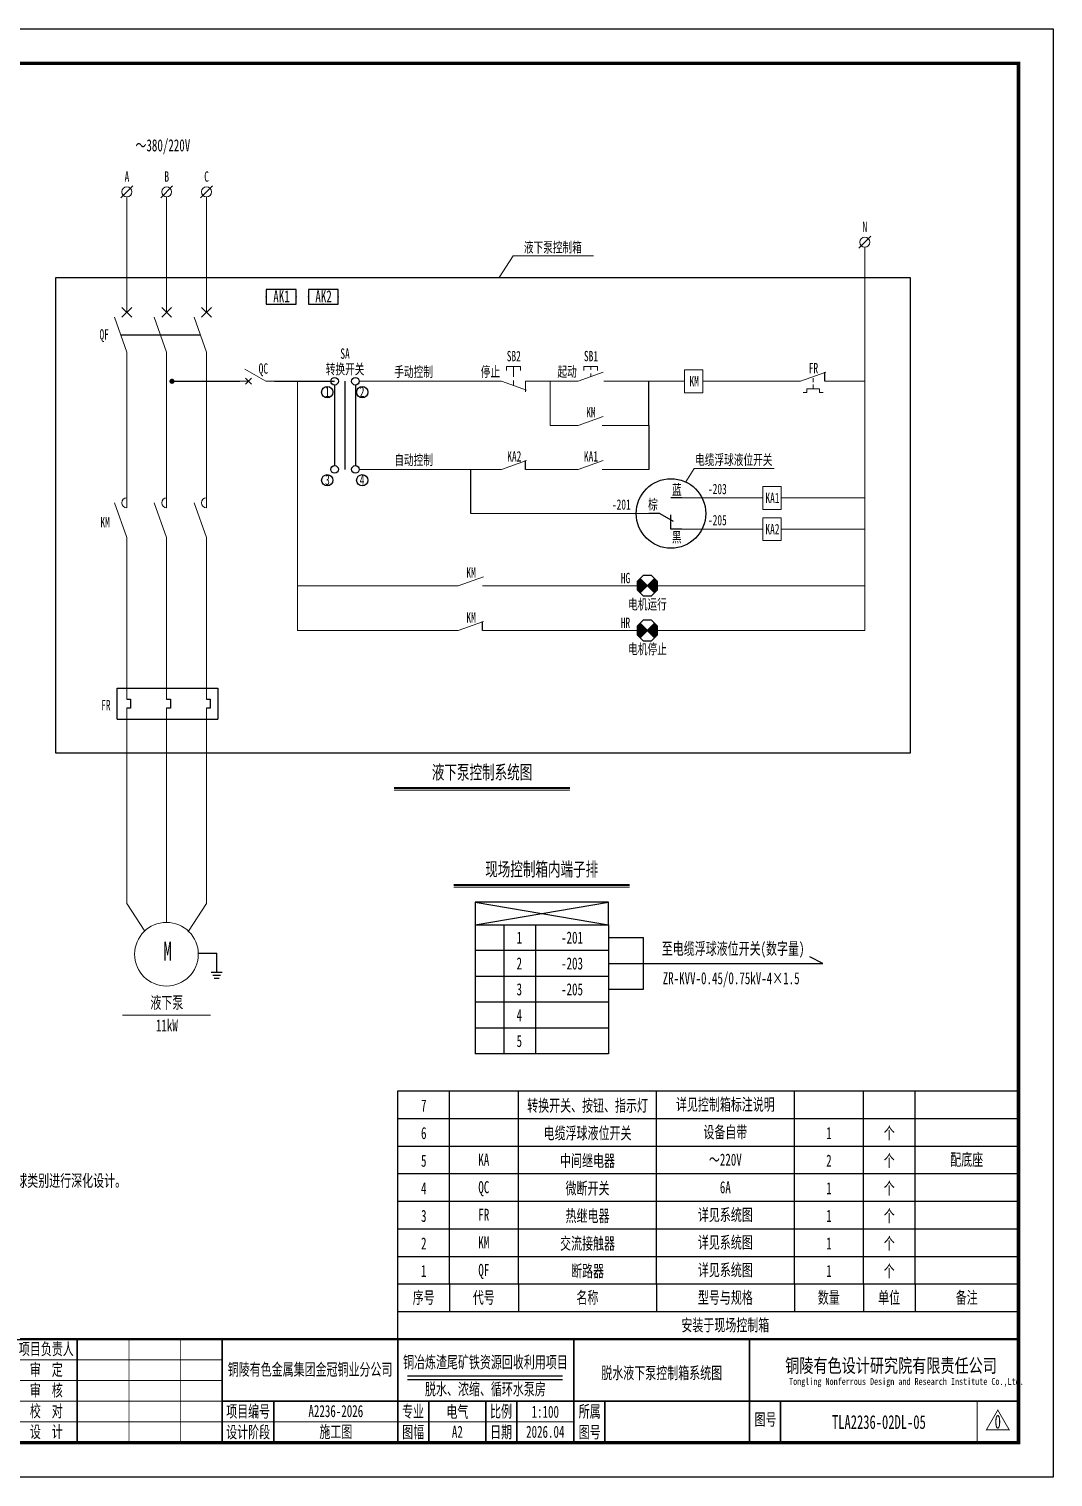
# Model space of a CAD drawing. Header units: millimetres. Extents: x 401220 to 2750366, y -101310 to 943175.
# Drawn here: x 1205271 to 1234971, y 10326 to 52326 of the extents above; entities that cross this region are included whole.
import ezdxf
from ezdxf.enums import TextEntityAlignment as Align

# ---------------------------------------------------------------- set-up
doc = ezdxf.new("R2010")
doc.units = ezdxf.units.MM
for name, pattern in [('DASHED', [0.75, 0.5, -0.25]), ('常规', [20, 10, 0, 10]), ('接地线', [1460, 500, 500, -200, 60, -200])]:
    doc.linetypes.add(name, pattern=pattern)
for name, color, linetype, lineweight in [('01', 7, 'Continuous', 50), ('1轮廓实线层', 7, 'Continuous', 18), ('_0', 7, 'Continuous', 25), ('CAXA0层', 7, 'Continuous', 25), ('SW', 8, 'Continuous', 20)]:
    doc.layers.add(name, color=color, linetype=linetype, lineweight=lineweight)
for name, color, linetype in [('4虚线层', 6, 'DASHED'), ('MX', 3, 'Continuous'), ('TEXT', 4, 'Continuous'), ('动力平面导线层', 3, '常规'), ('动力平面设备层', 1, 'Continuous'), ('图框', 7, 'Continuous'), ('标注-照明', 7, 'Continuous'), ('照明平面导线层', 3, 'Continuous'), ('照明平面设备层', 1, 'Continuous'), ('电气-接地设计-接地线', 3, '接地线')]:
    doc.layers.add(name, color=color, linetype=linetype)
doc.styles.add('HZ', font='simsun.ttf', dxfattribs={"width": 0.75})
doc.styles.add('标准', font='NSimSun.ttf', dxfattribs={"width": 0.667})

# ---------------------------------------------------------------- blocks, each defined once
blk = doc.blocks.new('HHG')
at = {"layer": '01', "color": 3, "lineweight": 30}
for p, q in [((959, 450), (640, 450)), ((320, 0), (0, 0)), ((320, 0), (708, -224)), ((640, -452), (640, -42)), ((959, -452), (640, -452))]:
    blk.add_line(p, q, dxfattribs=at)
blk = doc.blocks.new('*U177')
at = {"layer": '1轮廓实线层'}
for p, q in [((0, 15), (0, 10)), ((0, 5), (-3.5, 11.06)), ((0, 10), (-0.88, 10.88)), ((0, 10), (-0.88, 9.12)), ((0, 10), (0.88, 10.88)), ((0, 10), (0.88, 9.12)), ((0, 5), (0, 0))]:
    blk.add_line(p, q, dxfattribs=at)
blk = doc.blocks.new('PLA1')
at = {"color": 0, "linetype": 'ByBlock', "lineweight": -2}
for p, q in [((-500, 500), (-500, 0)), ((500, 500), (-500, 500)), ((500, 0), (500, 500)), ((-500, 0), (500, 0))]:
    blk.add_line(p, q, dxfattribs=at)
for p in [(0, 500), (-500, 250), (0, 0), (500, 250)]:
    blk.add_point(p, dxfattribs=at)
blk = doc.blocks.new('3')
at = {"layer": 'TEXT', "color": 7, "lineweight": 25, "style": 'HZ', "width": 0.75}
for s, height, p in [('铜陵有色设计研究院有限责任公司', 400, (221501, 249018)), ('Tongling Nonferrous Design and Research Institute Co.,Ltd.', 200, (221613, 248659))]:
    blk.add_text(s, height=height, dxfattribs=at).set_placement(p)
blk = doc.blocks.new('铜陵有色图签02')
at = {"layer": '图框', "linetype": 'Continuous', "lineweight": 50}
for p, q in [((-38401, 3003), (-38401, 1)), ((-29100, 3001), (-29100, 0))]:
    blk.add_line(p, q, dxfattribs=at)
at = {"layer": '图框', "color": 7, "linetype": 'Continuous', "lineweight": 25}
for p, q in [((-36201, 3010), (-36201, 9)), ((-34701, 3010), (-34701, 9)), ((-33401, 3017), (-33401, 16)), ((-31901, 3017), (-31901, 16)), ((-30601, 3017), (-30601, 16)), ((-29100, 1201), (-37501, 1201))]:
    blk.add_line(p, q, dxfattribs=at)
at = {"layer": '图框', "color": 7, "linetype": 'Continuous', "lineweight": 35}
for p, q in [((-27300, 3001), (-27300, 1)), ((-21600, 1197), (-21600, -3)), ((-17100, 1200), (-17100, 0)), ((-15450, 0), (-15450, 1200)), ((-14550, 1200), (-14550, 0)), ((-12000, 1201), (-12000, 1)), ((-6900, 1202), (-6900, 2))]:
    blk.add_line(p, q, dxfattribs=at)
at = {"layer": '图框', "lineweight": 25}
blk.add_line((-17723, 1830), (-13223, 1830), dxfattribs=at)
at = {"layer": '图框', "lineweight": 70, "const_width": 70}
blk.add_lwpolyline([(-17980, 3001), (0, 3001), (-38401, 3001)], dxfattribs=at)
at = {"layer": '图框', "color": 7, "linetype": 'Continuous', "lineweight": 25, "const_width": 25}
for points in [[(-37501, 3000), (-37501, 0)], [(-25800, 3001), (-25800, 1)], [(-24300, 3001), (-24300, 1)], [(-23100, 2401), (-37501, 2401)], [(-23100, 1801), (-37501, 1801)], [(-23100, 1201), (-29100, 1201)], [(-602, 943), (-932, 371), (-272, 371), (-602, 943)], [(-12900, 600), (-18000, 600), (-37501, 600)]]:
    blk.add_lwpolyline(points, dxfattribs=at)
at = {"layer": '图框', "linetype": 'Continuous', "lineweight": 50, "const_width": 50}
for points in [[(-23100, 3001), (-23100, 1)], [(-18000, 3000), (-18000, 0)]]:
    blk.add_lwpolyline(points, dxfattribs=at)
at = {"layer": '图框', "lineweight": 50, "const_width": 50}
for points in [[(-12900, 3001), (-12900, 1)], [(-7800, 3001), (-7800, 1)], [(0, 3000), (0, 0)], [(-23100, 1200), (0, 1200)]]:
    blk.add_lwpolyline(points, dxfattribs=at)
at = {"layer": '图框', "lineweight": 25, "const_width": 35}
blk.add_lwpolyline([(-17723, 1930), (-13223, 1930)], dxfattribs=at)
at = {"layer": '图框', "color": 7, "linetype": 'Continuous', "lineweight": 35, "const_width": 25}
blk.add_lwpolyline([(-1200, 1201), (-1200, 0)], dxfattribs=at)
at = {"layer": '图框', "linetype": 'Continuous', "lineweight": 70, "const_width": 70}
blk.add_lwpolyline([(-38401, 1), (0, 0)], dxfattribs=at)
at = {"layer": '图框', "lineweight": 25}
blk.add_blockref('3', (-228268, -246986), dxfattribs=at)
at = {"layer": 'TEXT', "color": 7, "lineweight": 25, "style": '标准', "width": 0.667}
for s, height, p in [('项目负责人', 350, (-28197, 2541)), ('总  图', 300, (-36862, 2555)), ('建  筑', 300, (-34062, 2562)), ('热  工', 300, (-31262, 2562)), ('会', 300, (-37942, 2054)), ('冶  炼', 300, (-36862, 1955)), ('化  工', 300, (-34062, 1962)), ('给排水', 300, (-31262, 1962)), ('审  定', 350, (-28197, 1941)), ('签', 300, (-37942, 1404)), ('选  矿', 300, (-36862, 1355)), ('暖  通', 300, (-34062, 1362)), ('自  控', 300, (-31262, 1362)), ('审  核', 350, (-28197, 1341)), ('栏', 300, (-37942, 754)), ('采  矿', 300, (-36862, 754)), ('机  械', 300, (-34062, 761)), ('电  气', 300, (-31262, 761)), ('校  对', 350, (-28197, 741)), ('项目编号', 350, (-22343, 730)), ('专业', 350, (-17559, 730)), ('比例', 350, (-15009, 730)), ('所属', 350, (-12438, 730)), ('图号', 350, (-7339, 495)), ('专  业', 300, (-36862, 170)), ('签  字', 300, (-35449, 170)), ('专  业', 300, (-34062, 177)), ('签  字', 300, (-32649, 177)), ('专  业', 300, (-31262, 177)), ('签  字', 300, (-29849, 177)), ('设  计', 350, (-28197, 139)), ('设计阶段', 350, (-22343, 130)), ('图幅', 350, (-17559, 130)), ('日期', 350, (-15009, 130)), ('图号', 350, (-12438, 130))]:
    blk.add_text(s, height=height, dxfattribs=at).set_placement(p, align=Align.CENTER)

msp = doc.modelspace()

# ---------------------------------------------------------------- hatches: boundary and pattern name
at = {"linetype": 'ByBlock', "lineweight": 25}
h = msp.add_hatch(dxfattribs=at)
h.set_pattern_fill('ANSI31', color=3, scale=184.8, style=0)
h.set_pattern_definition([(45, (658802.714, 38374.198), (-16.3341666, 16.3341666), [])])
h.paths.add_polyline_path([(1223205.07408, 36179.23675), (1222996.1704, 36388.48759, 0.1991281417), (1222909.39408, 36179.23675, 0.1986966109), (1222995.82324, 35970.33307)])
h.paths.add_polyline_path([(1223414.32492, 36388.14043), (1223205.07408, 36179.23675), (1223413.97776, 35969.98591, 0.1991281417), (1223500.75408, 36179.23675, 0.1986966109)])
h = msp.add_hatch(dxfattribs=at)
h.set_pattern_fill('ANSI31', color=1, scale=184.8, style=0)
h.set_pattern_definition([(45, (658802.628, 37074.198), (-16.3341666, 16.3341666), [])])
h.paths.add_polyline_path([(1223204.98795, 34879.23675), (1222996.08427, 35088.48759, 0.1991281417), (1222909.30795, 34879.23675, 0.1986966109), (1222995.73711, 34670.33307)])
h.paths.add_polyline_path([(1223414.23879, 35088.14043), (1223204.98795, 34879.23675), (1223413.89164, 34669.98591, 0.1991281417), (1223500.66795, 34879.23675, 0.1986966109)])

# ---------------------------------------------------------------- linework, layer by layer
at = {"color": 0, "linetype": 'ByBlock', "lineweight": 20}
for p, q in [((1227649.95836, 42107.65957), (1224818.20521, 42107.65957)), ((1228015.50781, 42198.10957), (1228015.50781, 42077.50957)), ((1228015.50781, 42010.51296), (1228015.50781, 41889.91296)), ((1227726.06781, 41781.37296), (1227834.60781, 41781.37296)), ((1227834.60781, 41781.37296), (1227834.60781, 41889.91296)), ((1227834.60781, 41889.91296), (1228196.40781, 41889.91296)), ((1228196.40781, 41889.91296), (1228196.40781, 41781.37296)), ((1228196.40781, 41781.37296), (1228304.94781, 41781.37296)), ((1229511.36942, 38723.15246), (1227087.59165, 38723.15246)), ((1229511.36942, 37821.19577), (1227087.59165, 37821.19577))]:
    msp.add_line(p, q, dxfattribs=at)
at = {"color": 3, "linetype": 'ByBlock', "lineweight": 25}
for p, q in [((1223414.32492, 36388.14043), (1222995.82324, 35970.33307)), ((1223413.97776, 35969.98591), (1222996.1704, 36388.48759)), ((1218207.73695, 26997.4985), (1222074.76338, 26346.66901)), ((1218207.73695, 26346.66901), (1222074.76338, 26997.4985)), ((1218207.73695, 26346.66901), (1218207.73695, 22597.65638)), ((1218207.73695, 26346.66901), (1222074.76338, 26346.66901)), ((1219043.63158, 26346.66901), (1219043.63158, 22597.65638)), ((1219963.05349, 26346.66901), (1219963.05349, 22597.65638)), ((1222074.76338, 26346.66901), (1222074.76338, 22597.65638)), ((1222074.76338, 25596.86649), (1218207.73695, 25596.86649)), ((1222074.76338, 24847.06396), (1218207.73695, 24847.06396)), ((1222074.76338, 24097.26143), (1218207.73695, 24097.26143)), ((1222074.76338, 23347.45891), (1218207.73695, 23347.45891)), ((1222074.76338, 22597.65638), (1218207.73695, 22597.65638))]:
    msp.add_line(p, q, dxfattribs=at)
at = {"color": 1, "linetype": 'ByBlock', "lineweight": 25}
for p, q in [((1223414.23879, 35088.14043), (1222995.73711, 34670.33307)), ((1223413.89164, 34669.98591), (1222996.08427, 35088.48759))]:
    msp.add_line(p, q, dxfattribs=at)
at = {"linetype": 'ByBlock'}
for p, q in [((1207827.88473, 33211.27297), (1210750.27103, 33211.27297)), ((1207827.88473, 32306.38932), (1207827.88473, 33211.27297)), ((1210750.27103, 33211.27297), (1210750.27103, 32306.38932)), ((1208109.83884, 32886.99537), (1208217.64552, 32886.99537)), ((1208217.64552, 32886.99537), (1208217.64552, 32630.66692)), ((1209264.70444, 32886.99537), (1209372.51112, 32886.99537)), ((1209372.51112, 32886.99537), (1209372.51112, 32630.66692)), ((1210419.57004, 32886.99537), (1210527.37672, 32886.99537)), ((1210527.37672, 32886.99537), (1210527.37672, 32630.66692)), ((1208217.64552, 32630.66692), (1208109.83884, 32630.66692)), ((1209372.51112, 32630.66692), (1209264.70444, 32630.66692)), ((1210527.37672, 32630.66692), (1210419.57004, 32630.66692)), ((1207827.88473, 32306.38932), (1210750.27103, 32306.38932))]:
    msp.add_line(p, q, dxfattribs=at)
at = {"color": 1, "linetype": 'ByBlock'}
for p, q in [((1222074.76338, 25971.76775), (1223093.74428, 25971.76775)), ((1223093.74428, 24472.1627), (1223093.74428, 25971.76775)), ((1222074.76338, 25221.96522), (1223093.74428, 25221.96522)), ((1223093.74428, 25221.96522), (1228294.97538, 25221.96522)), ((1222074.76338, 24472.1627), (1223093.74428, 24472.1627))]:
    msp.add_line(p, q, dxfattribs=at)
at = {"color": 7, "linetype": 'ByBlock', "lineweight": 20, "const_width": 75}
msp.add_lwpolyline([(1209382.08646, 42107.65957, 1), (1209457.08646, 42107.65957, 1)], format="xyb", close=True, dxfattribs=at)
at = {"color": 3, "linetype": 'ByBlock', "lineweight": 25}
for points in [[(1223082.59942, 36474.91675), (1222909.39408, 36301.71142), (1222909.39408, 36056.76208), (1223082.59942, 35883.55675), (1223327.54875, 35883.55675), (1223500.75408, 36056.76208), (1223500.75408, 36301.71142), (1223327.54875, 36474.91675)], [(1218207.73695, 26346.66901), (1222074.76338, 26346.66901), (1222074.76338, 26997.4985), (1218207.73695, 26997.4985)]]:
    msp.add_lwpolyline(points, close=True, dxfattribs=at)
at = {"color": 1, "linetype": 'ByBlock', "lineweight": 25}
msp.add_lwpolyline([(1223082.51329, 35174.91675), (1222909.30795, 35001.71142), (1222909.30795, 34756.76208), (1223082.51329, 34583.55675), (1223327.46262, 34583.55675), (1223500.66795, 34756.76208), (1223500.66795, 35001.71142), (1223327.46262, 35174.91675)], close=True, dxfattribs=at)
at = {"layer": '4虚线层', "linetype": 'ByBlock', "ltscale": 0.1}
msp.add_circle((1223889.88414, 38273.287), 1008.51282, dxfattribs=at)
at = {"layer": '_0', "color": 0, "linetype": 'ByBlock', "ltscale": 500}
msp.add_line((1207929.39109, 43457.78472), (1210239.12229, 43457.78472), dxfattribs=at)
at = {"layer": '_0', "color": 0, "linetype": 'ByBlock'}
msp.add_line((1210182.70027, 25516.50769), (1210714.99431, 25516.50769), dxfattribs=at)
at = {"layer": '_0', "linetype": 'ByBlock'}
msp.add_line((1210714.99431, 24968.13778), (1210714.99431, 25520.52168), dxfattribs=at)
at = {"layer": 'CAXA0层', "color": 2, "linetype": 'ByBlock', "lineweight": 40}
msp.add_line((1215863.72154, 30313.87757), (1220961.86683, 30313.87757), dxfattribs=at)
at = {"layer": 'CAXA0层', "color": 2, "linetype": 'ByBlock', "lineweight": 0}
msp.add_line((1215863.72154, 30248.39464), (1220961.86683, 30248.39464), dxfattribs=at)
at = {"layer": 'CAXA0层', "color": 3, "linetype": 'ByBlock', "lineweight": 40}
msp.add_line((1217592.17752, 27500.9677), (1222690.32281, 27500.9677), dxfattribs=at)
at = {"layer": 'CAXA0层', "color": 3, "linetype": 'ByBlock', "lineweight": 0}
msp.add_line((1217592.17752, 27435.48477), (1222690.32281, 27435.48477), dxfattribs=at)
at = {"layer": 'CAXA0层', "linetype": 'ByBlock', "lineweight": 0}
msp.add_line((1207984.63683, 23718.6841), (1210533.70947, 23718.6841), dxfattribs=at)
at = {"layer": 'MX', "color": 7, "linetype": 'ByBlock', "lineweight": 20}
for p, q in [((1207936.609, 47428.50558), (1208283.06868, 47774.96526)), ((1209091.4746, 47428.50558), (1209437.93428, 47774.96526)), ((1210246.3402, 47428.50558), (1210592.79988, 47774.96526)), ((1208109.83884, 47457.54747), (1208109.83884, 44107.39662)), ((1209264.70444, 47457.54747), (1209264.70444, 44107.39662)), ((1210419.57004, 47457.54747), (1210419.57004, 44107.39662)), ((1229338.05879, 45968.74811), (1229684.51847, 46315.20779)), ((1208254.19704, 44251.75482), (1207965.48064, 43963.03842)), ((1208254.19704, 43963.03842), (1207965.48064, 44251.75482)), ((1209409.06264, 44251.75482), (1209120.34624, 43963.03842)), ((1209409.06264, 43963.03842), (1209120.34624, 44251.75482)), ((1210563.92824, 44251.75482), (1210275.21184, 43963.03842)), ((1210563.92824, 43963.03842), (1210275.21184, 44251.75482)), ((1208109.83884, 42952.53102), (1207748.94334, 43963.03842)), ((1209264.70444, 42952.53102), (1208903.80894, 43963.03842)), ((1210419.57004, 42952.53102), (1210058.67454, 43963.03842)), ((1208109.83884, 38439.89978), (1208109.83884, 42962.66513)), ((1209264.70444, 38439.89978), (1209264.70444, 42962.66513)), ((1210419.57004, 38439.89978), (1210419.57004, 42962.66513)), ((1208109.83884, 37573.75058), (1207748.94334, 38584.25798)), ((1209264.70444, 37573.75058), (1208903.80894, 38584.25798)), ((1210419.57004, 37573.75058), (1210058.67454, 38584.25798)), ((1208109.83884, 32886.99537), (1208109.83884, 37573.75058)), ((1209264.70444, 37573.75058), (1209264.70444, 32886.99537)), ((1210419.57004, 37573.75058), (1210419.57004, 32886.99537)), ((1208109.83884, 32639.522), (1208109.83884, 26960.24768)), ((1209264.70444, 32630.66692), (1209264.70444, 26414.40326)), ((1210419.57004, 32630.66692), (1210419.57004, 26960.24768)), ((1208109.83884, 26960.24768), (1208636.09478, 26162.42211)), ((1210419.57004, 26960.24768), (1209893.31409, 26162.42211))]:
    msp.add_line(p, q, dxfattribs=at)
for centre, radius in [((1208109.83884, 47601.73199), 144.35795), ((1209264.70247, 47601.73199), 144.35795), ((1210419.56611, 47601.73199), 144.35795), ((1229511.28471, 46141.97451), 144.35795), ((1209259.17315, 25490.52734), 923.89248)]:
    msp.add_circle(centre, radius, dxfattribs=at)
for centre in [(1208109.83884, 38584.25798), (1209264.70444, 38584.25798), (1210419.57004, 38584.25798)]:
    msp.add_arc(centre, 144.3582, 89.999997225, 269.99999445, dxfattribs=at)
at = {"layer": 'SW', "color": 7, "linetype": 'ByBlock', "lineweight": 25}
for p, q in [((1215971.2059, 21526.80844), (1217471.2059, 21526.80844)), ((1215971.2059, 20726.80844), (1215971.2059, 21526.80844)), ((1217471.2059, 21526.80844), (1219471.2059, 21526.80844)), ((1217471.2059, 20726.80844), (1217471.2059, 21526.80844)), ((1219471.2059, 21526.80844), (1223471.2059, 21526.80844)), ((1219471.2059, 20726.80844), (1219471.2059, 21526.80844)), ((1223471.2059, 21526.80844), (1227471.2059, 21526.80844)), ((1223471.2059, 20726.80844), (1223471.2059, 21526.80844)), ((1227471.2059, 21526.80844), (1229471.2059, 21526.80844)), ((1227471.2059, 20726.80844), (1227471.2059, 21526.80844)), ((1229471.2059, 21526.80844), (1230971.2059, 21526.80844)), ((1229471.2059, 20726.80844), (1229471.2059, 21526.80844)), ((1230971.2059, 21526.80844), (1233971.2059, 21526.80844)), ((1230971.2059, 20726.80844), (1230971.2059, 21526.80844)), ((1215971.2059, 20726.80844), (1217471.2059, 20726.80844)), ((1215971.2059, 19926.80844), (1215971.2059, 20726.80844)), ((1217471.2059, 20726.80844), (1219471.2059, 20726.80844)), ((1217471.2059, 19926.80844), (1217471.2059, 20726.80844)), ((1219471.2059, 20726.80844), (1223471.2059, 20726.80844)), ((1219471.2059, 19926.80844), (1219471.2059, 20726.80844)), ((1223471.2059, 20726.80844), (1227471.2059, 20726.80844)), ((1223471.2059, 19926.80844), (1223471.2059, 20726.80844)), ((1227471.2059, 20726.80844), (1229471.2059, 20726.80844)), ((1227471.2059, 19926.80844), (1227471.2059, 20726.80844)), ((1229471.2059, 20726.80844), (1230971.2059, 20726.80844)), ((1229471.2059, 19926.80844), (1229471.2059, 20726.80844)), ((1230971.2059, 20726.80844), (1233971.2059, 20726.80844)), ((1230971.2059, 19926.80844), (1230971.2059, 20726.80844)), ((1215971.2059, 19926.80844), (1217471.2059, 19926.80844)), ((1215971.2059, 19126.80844), (1215971.2059, 19926.80844)), ((1217471.2059, 19926.80844), (1219471.2059, 19926.80844)), ((1217471.2059, 19126.80844), (1217471.2059, 19926.80844)), ((1219471.2059, 19926.80844), (1223471.2059, 19926.80844)), ((1219471.2059, 19126.80844), (1219471.2059, 19926.80844)), ((1223471.2059, 19926.80844), (1227471.2059, 19926.80844)), ((1223471.2059, 19126.80844), (1223471.2059, 19926.80844)), ((1227471.2059, 19926.80844), (1229471.2059, 19926.80844)), ((1227471.2059, 19126.80844), (1227471.2059, 19926.80844)), ((1229471.2059, 19926.80844), (1230971.2059, 19926.80844)), ((1229471.2059, 19126.80844), (1229471.2059, 19926.80844)), ((1230971.2059, 19926.80844), (1233971.2059, 19926.80844)), ((1230971.2059, 19126.80844), (1230971.2059, 19926.80844)), ((1215971.2059, 19126.80844), (1217471.2059, 19126.80844)), ((1215971.2059, 18326.80844), (1215971.2059, 19126.80844)), ((1217471.2059, 19126.80844), (1219471.2059, 19126.80844)), ((1217471.2059, 18326.80844), (1217471.2059, 19126.80844)), ((1219471.2059, 19126.80844), (1223471.2059, 19126.80844)), ((1219471.2059, 18326.80844), (1219471.2059, 19126.80844)), ((1223471.2059, 19126.80844), (1227471.2059, 19126.80844)), ((1223471.2059, 18326.80844), (1223471.2059, 19126.80844)), ((1227471.2059, 19126.80844), (1229471.2059, 19126.80844)), ((1227471.2059, 18326.80844), (1227471.2059, 19126.80844)), ((1229471.2059, 19126.80844), (1230971.2059, 19126.80844)), ((1229471.2059, 18326.80844), (1229471.2059, 19126.80844)), ((1230971.2059, 19126.80844), (1233971.2059, 19126.80844)), ((1230971.2059, 18326.80844), (1230971.2059, 19126.80844)), ((1215971.2059, 18326.80844), (1217471.2059, 18326.80844)), ((1215971.2059, 17526.80844), (1215971.2059, 18326.80844)), ((1217471.2059, 18326.80844), (1219471.2059, 18326.80844)), ((1217471.2059, 17526.80844), (1217471.2059, 18326.80844)), ((1219471.2059, 18326.80844), (1223471.2059, 18326.80844)), ((1219471.2059, 17526.80844), (1219471.2059, 18326.80844)), ((1223471.2059, 18326.80844), (1227471.2059, 18326.80844)), ((1223471.2059, 17526.80844), (1223471.2059, 18326.80844)), ((1227471.2059, 18326.80844), (1229471.2059, 18326.80844)), ((1227471.2059, 17526.80844), (1227471.2059, 18326.80844)), ((1229471.2059, 18326.80844), (1230971.2059, 18326.80844)), ((1229471.2059, 17526.80844), (1229471.2059, 18326.80844)), ((1230971.2059, 18326.80844), (1233971.2059, 18326.80844)), ((1230971.2059, 17526.80844), (1230971.2059, 18326.80844)), ((1215971.2059, 17526.80844), (1217471.2059, 17526.80844)), ((1215971.2059, 16726.80844), (1215971.2059, 17526.80844)), ((1217471.2059, 17526.80844), (1219471.2059, 17526.80844)), ((1217471.2059, 16726.80844), (1217471.2059, 17526.80844)), ((1219471.2059, 17526.80844), (1223471.2059, 17526.80844)), ((1219471.2059, 16726.80844), (1219471.2059, 17526.80844)), ((1223471.2059, 17526.80844), (1227471.2059, 17526.80844)), ((1223471.2059, 16726.80844), (1223471.2059, 17526.80844)), ((1227471.2059, 17526.80844), (1229471.2059, 17526.80844)), ((1227471.2059, 16726.80844), (1227471.2059, 17526.80844)), ((1229471.2059, 17526.80844), (1230971.2059, 17526.80844)), ((1229471.2059, 16726.80844), (1229471.2059, 17526.80844)), ((1230971.2059, 17526.80844), (1233971.2059, 17526.80844)), ((1230971.2059, 16726.80844), (1230971.2059, 17526.80844)), ((1215971.2059, 16726.80844), (1217471.2059, 16726.80844)), ((1215971.2059, 15926.80844), (1215971.2059, 16726.80844)), ((1217471.2059, 16726.80844), (1219471.2059, 16726.80844)), ((1217471.2059, 15926.80844), (1217471.2059, 16726.80844)), ((1219471.2059, 16726.80844), (1223471.2059, 16726.80844)), ((1219471.2059, 15926.80844), (1219471.2059, 16726.80844)), ((1223471.2059, 16726.80844), (1227471.2059, 16726.80844)), ((1223471.2059, 15926.80844), (1223471.2059, 16726.80844)), ((1227471.2059, 16726.80844), (1229471.2059, 16726.80844)), ((1227471.2059, 15926.80844), (1227471.2059, 16726.80844)), ((1229471.2059, 16726.80844), (1230971.2059, 16726.80844)), ((1229471.2059, 15926.80844), (1229471.2059, 16726.80844)), ((1230971.2059, 16726.80844), (1233971.2059, 16726.80844)), ((1230971.2059, 15926.80844), (1230971.2059, 16726.80844)), ((1215971.2059, 15126.80844), (1215971.2059, 15926.80844)), ((1215971.2059, 15926.80844), (1233971.2059, 15926.80844)), ((1217471.2059, 15926.80844), (1217471.2059, 15126.80844)), ((1219471.2059, 15926.80844), (1219471.2059, 15126.80844)), ((1223471.2059, 15926.80844), (1223471.2059, 15126.80844)), ((1227471.2059, 15926.80844), (1227471.2059, 15126.80844)), ((1229471.2059, 15926.80844), (1229471.2059, 15126.80844)), ((1230971.2059, 15926.80844), (1230971.2059, 15126.80844)), ((1215971.2059, 15126.80844), (1233971.2059, 15126.80844)), ((1215971.2059, 14326.80844), (1215971.2059, 15126.80844))]:
    msp.add_line(p, q, dxfattribs=at)
at = {"layer": 'TEXT', "color": 7, "linetype": 'ByBlock', "ltscale": 100}
for centre in [(1214135.26647, 42107.65957), (1214738.75397, 42107.65957)]:
    msp.add_circle(centre, 109.725, dxfattribs=at)
at = {"layer": '动力平面导线层', "color": 0, "linetype": 'ByBlock', "lineweight": -3, "ltscale": 100}
for p, q in [((1228351.69961, 42107.65957), (1228351.69961, 42369.09164)), ((1219674.99877, 39551.41119), (1219674.99877, 39812.84326)), ((1218420.31684, 34879.23675), (1218420.31684, 35140.66882))]:
    msp.add_line(p, q, dxfattribs=at)
at = {"layer": '动力平面导线层', "color": 0, "linetype": 'ByBlock'}
for p, q in [((1223249.31312, 40829.53538), (1223249.31312, 39551.41119)), ((1218084.16848, 38273.287), (1218084.16848, 39551.41119))]:
    msp.add_line(p, q, dxfattribs=at)
at = {"layer": '动力平面导线层', "color": 4, "linetype": 'ByBlock'}
msp.add_lwpolyline([(1206050.65999, 45118.75373), (1230824.10204, 45118.75373), (1230824.10204, 31321.3707), (1206050.65999, 31321.3707)], close=True, dxfattribs=at)
at = {"layer": '动力平面设备层', "color": 1, "linetype": 'ByBlock', "lineweight": -3, "ltscale": 100}
msp.add_line((1228294.97538, 25221.96522), (1227918.4111, 25415.17189), dxfattribs=at)
at = {"layer": '动力平面设备层', "color": 0, "linetype": 'ByBlock', "lineweight": -3, "ltscale": 100}
for p, q in [((1210560.22271, 24968.13778), (1210869.7659, 24968.13778)), ((1210601.9326, 24883.9233), (1210828.05601, 24883.9233)), ((1210643.6425, 24799.70883), (1210786.34612, 24799.70883))]:
    msp.add_line(p, q, dxfattribs=at)
at = {"layer": '图框', "linetype": 'Continuous', "lineweight": 100, "const_width": 100}
msp.add_lwpolyline([(1178071.2059, 11326.39442), (1233971.2059, 11326.39442), (1233971.2059, 51326.39442), (1178071.2059, 51326.39442)], close=True, dxfattribs=at)
at = {"layer": '标注-照明', "linetype": 'ByBlock', "lineweight": 25, "ltscale": 100}
for p, q in [((1209419.57004, 42107.65957), (1211387.41592, 42107.65957)), ((1212387.41592, 42107.65957), (1214131.57217, 42107.65957)), ((1214135.26647, 41997.93457), (1214135.26647, 39661.13619)), ((1214738.75397, 41997.93457), (1214738.75397, 39661.13619))]:
    msp.add_line(p, q, dxfattribs=at)
at = {"layer": '标注-照明', "color": 0, "linetype": 'ByBlock', "lineweight": 25, "ltscale": 100}
msp.add_line((1214437.2207, 39551.41119), (1214437.2207, 42107.65957), dxfattribs=at)
at = {"layer": '标注-照明', "linetype": 'ByBlock', "lineweight": 25, "ltscale": 100}
for centre, radius in [((1213921.9708, 41792.30782), 164.79793), ((1214938.21185, 41792.30782), 164.79793), ((1214135.26647, 39551.41119), 109.725), ((1214738.75397, 39551.41119), 109.725), ((1213921.9708, 39236.05944), 164.79793), ((1214938.21185, 39236.05944), 164.79793)]:
    msp.add_circle(centre, radius, dxfattribs=at)
at = {"layer": '照明平面导线层', "color": 0, "linetype": 'ByBlock', "lineweight": 20}
for p, q in [((1229511.4121, 34879.23675), (1229511.28863, 45997.61656)), ((1219324.12815, 42338.77787), (1219324.12815, 42539.27537)), ((1221562.18427, 42439.02662), (1221562.18427, 42539.27537)), ((1213056.04532, 42107.65957), (1213056.1374, 34879.23675)), ((1214848.47897, 42107.65957), (1218973.25752, 42107.65957)), ((1218973.25752, 42107.65957), (1219704.37166, 41846.2275)), ((1219324.12815, 42232.97051), (1219324.12815, 42333.21926)), ((1219324.12815, 41982.19512), (1219324.12815, 42132.72176)), ((1221196.6272, 42107.65957), (1219674.99877, 42107.65957)), ((1219674.99877, 42107.65957), (1219674.99877, 41806.43986)), ((1220385.63713, 42107.65957), (1220385.63713, 40829.53538)), ((1221196.6272, 42107.65957), (1221927.74134, 42369.09164)), ((1221562.18427, 42238.3756), (1221562.18427, 42333.56868)), ((1221939.32668, 42107.65957), (1224282.45773, 42107.65957)), ((1227649.95836, 42107.65957), (1228381.07249, 42369.09164)), ((1228351.69961, 42107.65957), (1229511.30505, 42107.65957)), ((1221196.6272, 40829.53538), (1220385.63713, 40829.53538)), ((1221196.6272, 40829.53538), (1221927.74134, 41090.96745)), ((1221898.36845, 40829.53538), (1223249.31312, 40829.53538)), ((1214848.47897, 39551.41119), (1218973.25752, 39551.41119)), ((1218973.25752, 39551.41119), (1219704.37166, 39812.84326)), ((1219674.99877, 39551.41119), (1221196.6272, 39551.41119)), ((1221196.6272, 39551.41119), (1221927.74134, 39812.84326)), ((1221898.36845, 39551.41119), (1223249.31312, 39551.41119)), ((1224208.71312, 38723.15246), (1226551.84417, 38723.15246)), ((1218084.16848, 38273.287), (1223249.31312, 38273.287)), ((1224208.71312, 37821.19577), (1226551.84417, 37821.19577)), ((1213056.0534, 36179.23675), (1217718.66171, 36179.23675)), ((1217718.66171, 36179.23675), (1218449.77585, 36440.66882)), ((1218420.40296, 36179.23675), (1222909.39408, 36179.23675)), ((1223500.75408, 36179.23675), (1229511.47001, 36179.23675)), ((1213055.96727, 34879.23675), (1217718.57559, 34879.23675)), ((1217718.57559, 34879.23675), (1218449.68972, 35140.66882)), ((1218420.31684, 34879.23675), (1222909.30795, 34879.23675)), ((1223500.66795, 34879.23675), (1229511.4121, 34879.23675))]:
    msp.add_line(p, q, dxfattribs=at)
at = {"layer": '照明平面导线层', "color": 4, "linetype": 'ByBlock', "lineweight": 20}
for q in [(1218908.04015, 45118.75373), (1221639.25529, 45743.34943)]:
    msp.add_line((1219316.07028, 45743.34943), q, dxfattribs=at)
at = {"layer": '照明平面导线层', "color": 6, "linetype": 'ByBlock', "lineweight": 20}
for q in [(1224317.51156, 39186.65051), (1226884.92817, 39580.942)]:
    msp.add_line((1224561.74316, 39580.942), q, dxfattribs=at)
at = {"layer": '照明平面导线层', "color": 0, "linetype": 'ByBlock', "lineweight": 20}
for points in [[(1219524.62565, 42418.97687), (1219524.62565, 42539.27537), (1219123.63065, 42539.27537), (1219123.63065, 42418.97687)], [(1221762.68177, 42418.97687), (1221762.68177, 42539.27537), (1221361.68677, 42539.27537), (1221361.68677, 42418.97687)]]:
    msp.add_lwpolyline(points, dxfattribs=at)
for points in [[(1224282.45773, 42438.43291), (1224818.20521, 42438.43291), (1224818.20521, 41776.88622), (1224282.45773, 41776.88622)], [(1226551.84417, 39053.9258), (1227087.59165, 39053.9258), (1227087.59165, 38392.37911), (1226551.84417, 38392.37911)], [(1226551.84417, 38151.96911), (1227087.59165, 38151.96911), (1227087.59165, 37490.42242), (1226551.84417, 37490.42242)]]:
    msp.add_lwpolyline(points, close=True, dxfattribs=at)
at = {"layer": '照明平面设备层', "color": 0, "lineweight": -3, "ltscale": 100}
msp.add_lwpolyline([(1175571.2059, 52326.39442), (1234971.2059, 52326.39442), (1234971.2059, 10326.39442), (1175571.2059, 10326.39442)], close=True, dxfattribs=at)
at = {"layer": '电气-接地设计-接地线', "color": 0, "linetype": 'ByBlock', "lineweight": -3}
msp.add_line((1223249.31312, 40829.53538), (1223249.31312, 42107.65957), dxfattribs=at)

# ---------------------------------------------------------------- block references
at = {"layer": '_0', "color": 3, "linetype": 'ByBlock', "xscale": -100, "yscale": 100, "zscale": 100, "rotation": 90}
msp.add_blockref('*U177', (1212637.41592, 42107.65957), dxfattribs=at)
at = {"layer": '动力平面导线层', "color": 0, "linetype": 'ByBlock'}
msp.add_blockref('HHG', (1223249.31312, 38273.287), dxfattribs=at)
at = {"layer": '图框', "lineweight": 25}
msp.add_blockref('铜陵有色图签02', (1233971.2059, 11326.39442), dxfattribs=at)
at = {"layer": '照明平面设备层', "color": 1, "linetype": 'ByBlock', "lineweight": 30, "xscale": 0.8640000019222498, "yscale": 0.8640000019222498, "zscale": 0.8640000019222498}
for p in [(1212586.09704, 44340.35415), (1213806.84954, 44340.35415)]:
    msp.add_blockref('PLA1', p, dxfattribs=at)

# ---------------------------------------------------------------- texts
at = {"layer": 'SW', "color": 7, "linetype": 'ByBlock', "lineweight": 25, "style": '标准', "width": 0.667}
for s, p in [('AK1', (1212594.71289, 44395.554)), ('AK2', (1213815.46539, 44395.554)), ('1', (1219491.86191, 25796.86649)), ('-201', (1221021.15497, 25796.86649)), ('至电缆浮球液位开关(数字量)', (1225692.92871, 25479.17369)), ('2', (1219491.86191, 25047.06396)), ('-203', (1221021.15497, 25047.06396)), ('ZR-KVV-0.45/0.75kV-4×1.5', (1225635.95365, 24619.23625)), ('3', (1219491.86191, 24297.26143)), ('-205', (1221021.15497, 24297.26143)), ('4', (1219491.86191, 23547.45891)), ('5', (1219491.86191, 22797.65638)), ('7', (1216721.2059, 20926.80844)), ('转换开关、按钮、指示灯', (1221471.2059, 20926.80844)), ('详见控制箱标注说明', (1225467.34855, 20957.72188)), ('6', (1216721.2059, 20126.80844)), ('电缆浮球液位开关', (1221471.2059, 20126.80844)), ('设备自带', (1225467.34855, 20157.72188)), ('1', (1228471.2059, 20126.80844)), ('个', (1230221.2059, 20126.80844)), ('配底座', (1232467.34855, 19357.72188)), ('5', (1216721.2059, 19326.80844)), ('KA', (1218462.34855, 19357.72188)), ('中间继电器', (1221471.2059, 19326.80844)), ('～220V', (1225467.34855, 19357.72188)), ('2', (1228471.2059, 19326.80844)), ('个', (1230221.2059, 19326.80844)), ('QC', (1218462.34855, 18557.72188)), ('微断开关', (1221471.2059, 18526.80844)), ('6A', (1225467.34855, 18557.72188)), ('个', (1230221.2059, 18526.80844)), ('4', (1216721.2059, 18526.80844)), ('1', (1228471.2059, 18526.80844)), ('3', (1216721.2059, 17726.80844)), ('FR', (1218462.34855, 17757.72188)), ('热继电器', (1221471.2059, 17726.80844)), ('详见系统图', (1225467.34855, 17757.72188)), ('1', (1228471.2059, 17726.80844)), ('个', (1230221.2059, 17726.80844)), ('2', (1216721.2059, 16926.80844)), ('KM', (1218462.34855, 16957.72188)), ('交流接触器', (1221471.2059, 16926.80844)), ('详见系统图', (1225467.34855, 16957.72188)), ('1', (1228471.2059, 16926.80844)), ('个', (1230221.2059, 16926.80844)), ('1', (1216721.2059, 16126.80844)), ('QF', (1218462.34855, 16157.72188)), ('断路器', (1221471.2059, 16126.80844)), ('详见系统图', (1225467.34855, 16157.72188)), ('1', (1228471.2059, 16126.80844)), ('个', (1230221.2059, 16126.80844)), ('序号', (1216719.34855, 15357.72188)), ('代号', (1218462.34855, 15357.72188)), ('名称', (1221467.34855, 15357.72188)), ('型号与规格', (1225467.34855, 15357.72188)), ('数量', (1228467.34855, 15357.72188)), ('单位', (1230217.34855, 15357.72188)), ('备注', (1232467.34855, 15357.72188)), ('安装于现场控制箱', (1225467.34855, 14557.72188))]:
    msp.add_text(s, height=350, dxfattribs=at).set_placement(p, align=Align.CENTER)
at = {"layer": 'SW', "color": 2, "linetype": 'ByBlock', "lineweight": 25, "style": '标准', "width": 0.667}
msp.add_text('液下泵控制系统图', height=400, dxfattribs=at).set_placement((1218412.56646, 30568.8916), align=Align.CENTER)
at = {"layer": 'SW', "color": 3, "linetype": 'ByBlock', "lineweight": 25, "style": '标准', "width": 0.667}
msp.add_text('现场控制箱内端子排', height=400, dxfattribs=at).set_placement((1220141.02244, 27755.98173), align=Align.CENTER)
at = {"layer": 'SW', "color": 4, "linetype": 'ByBlock', "lineweight": 25, "style": '标准', "width": 0.667}
for s, p in [('液下泵', (1209270.58226, 23914.08249)), ('11kW', (1209270.58226, 23250.52775))]:
    msp.add_text(s, height=350, dxfattribs=at).set_placement(p, align=Align.CENTER)
at = {"layer": 'SW', "color": 4, "linetype": 'Continuous', "lineweight": 25, "style": '标准', "width": 0.667}
for s, height, p in [('铜冶炼渣尾矿铁资源回收利用项目', 350, (1218508.72952, 13484.21621)), ('铜陵有色金属集团金冠铜业分公司', 350, (1213425.05906, 13272.66982)), ('脱水液下泵控制箱系统图', 350, (1223622.11731, 13171.89334)), ('脱水、浓缩、循环水泵房', 350, (1218508.72952, 12702.95398)), ('A2236-2026', 350, (1214170.62962, 12065.38677)), ('电气', 350, (1217695.3824, 12044.66042)), ('1:100', 350, (1220245.3824, 12044.66042)), ('施工图', 350, (1214170.62962, 11464.95837)), ('A2', 350, (1217695.3824, 11464.95837)), ('2026.04', 350, (1220245.3824, 11464.95837)), ('TLA2236-02DL-05', 400, (1229920.5203, 11721.45096)), ('0', 400, (1233368.97838, 11732.94077))]:
    msp.add_text(s, height=height, dxfattribs=at).set_placement(p, align=Align.CENTER)
at = {"layer": 'SW', "color": 0, "linetype": 'ByBlock', "lineweight": 25, "insert": (1196411.75492, 20848.65765), "char_height": 350, "width": 23102.543168, "attachment_point": 1, "style": '标准'}
msp.add_mtext('设计说明：\\P{\\W0.7;    1、\\W0.667;\\C7;本型号控制箱共有2个。\\P\\W0.7;\\C0;    2、\\W0.667;\\C7;控制箱采用聚碳酸酯材质，防护等级IP54。\\P\\W0.7;\\C0;    3、\\W0.667;\\C7;本控制原理图作为参考，电气设备成套商根据不同浮球类别进行深化设计。}', dxfattribs=at)
at = {"layer": 'TEXT', "color": 7, "linetype": 'ByBlock', "ltscale": 100, "style": '标准', "width": 0.667}
for s, height, p in [('～380/220V', 350, (1209154.0248, 48776.75746)), ('A', 300, (1208112.21839, 47896.31622)), ('B', 300, (1209267.08399, 47896.31622)), ('C', 300, (1210421.94959, 47896.31622)), ('N', 300, (1229513.66819, 46436.55875)), ('QF', 300, (1207452.90132, 43318.18489)), ('SA', 300, (1214438.18473, 42759.18256)), ('SB2', 300, (1219332.30054, 42687.93471)), ('SB1', 300, (1221570.35666, 42687.93471)), ('QC', 300, (1212068.7823, 42327.90276)), ('转换开关', 300, (1214438.18473, 42310.14197)), ('手动控制', 300, (1216426.83635, 42233.69382)), ('停止', 300, (1218654.80224, 42238.373)), ('起动', 300, (1220878.17192, 42238.373)), ('FR', 300, (1228023.68782, 42336.91057)), ('KM', 300, (1224563.86804, 41957.22607)), ('1', 300, (1213927.72904, 41653.0423)), ('2', 300, (1214932.77895, 41653.0423)), ('KM', 300, (1221570.35666, 41058.78638)), ('自动控制', 300, (1216426.83635, 39677.44544)), ('KA2', 300, (1219346.98698, 39780.66219)), ('KA1', 300, (1221570.35666, 39780.66219)), ('3', 300, (1213927.72904, 39096.79392)), ('4', 300, (1214932.77895, 39096.79392)), ('蓝', 300, (1224059.87295, 38816.18218)), ('棕', 300, (1223366.29084, 38385.56704)), ('KA1', 300, (1226833.25449, 38572.71895)), ('KM', 300, (1207478.67957, 37867.22536)), ('KA2', 300, (1226833.25449, 37670.76226)), ('黑', 300, (1224059.87295, 37438.36983)), ('KM', 300, (1218092.39117, 36408.48776)), ('HG', 300, (1222571.88464, 36251.37452)), ('电机运行', 300, (1223208.08708, 35490.74648)), ('KM', 300, (1218092.30505, 35108.48776)), ('HR', 300, (1222571.79851, 34951.37452)), ('电机停止', 300, (1223208.00095, 34190.74648)), ('FR', 300, (1207503.04406, 32562.42512)), ('M', 550, (1209291.91056, 25303.31624))]:
    msp.add_text(s, height=height, dxfattribs=at).set_placement(p, align=Align.CENTER)
at = {"layer": 'TEXT', "color": 4, "linetype": 'ByBlock', "ltscale": 100, "style": '标准', "width": 0.667}
msp.add_text('液下泵控制箱', height=300, dxfattribs=at).set_placement((1220465.6063, 45844.80445), align=Align.CENTER)
at = {"layer": 'TEXT', "color": 6, "linetype": 'ByBlock', "ltscale": 100, "style": '标准', "width": 0.667}
msp.add_text('电缆浮球液位开关', height=300, dxfattribs=at).set_placement((1225711.27919, 39682.39702), align=Align.CENTER)
at = {"layer": 'TEXT', "color": 2, "linetype": 'ByBlock', "ltscale": 100, "style": '标准', "width": 0.667}
for s, p in [('-203', (1225235.93338, 38833.66479)), ('-201', (1222450.6224, 38383.79933)), ('-205', (1225235.93338, 37931.7081))]:
    msp.add_text(s, height=300, dxfattribs=at).set_placement(p, align=Align.CENTER)

doc.saveas('drawing.dxf')
